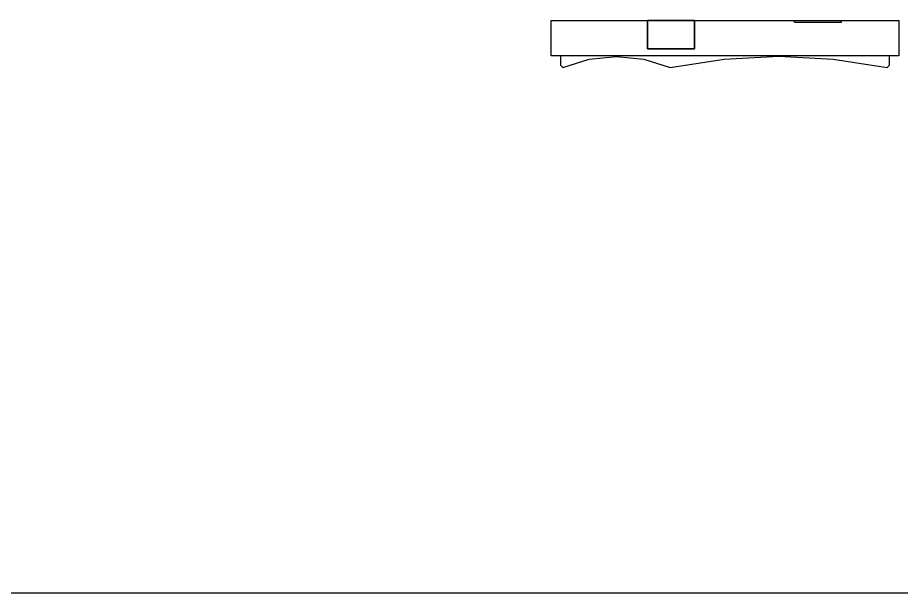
# Model space of a CAD drawing. Header units: millimetres. Extents: x 2519235 to 7246330, y 25937 to 201821.
# Drawn here: x 2742185 to 2745944, y 130776 to 133225 of the extents above; entities that cross this region are included whole.
import ezdxf

# ---------------------------------------------------------------- set-up
doc = ezdxf.new("R2010")
doc.units = ezdxf.units.MM
doc.layers.get('Defpoints').update_dxf_attribs({"color": 140})
doc.layers.add('_Wall-PRECAST', color=62, linetype='Continuous')

# ---------------------------------------------------------------- blocks, each defined once
blk = doc.blocks.new('A$C6d15e31b')
at = {"layer": '_Wall-PRECAST', "color": 1}
for p, q in [((9910, -16800), (9910, -16650)), ((9910, -16650), (11390, -16650)), ((10319.8, -16650), (10519.8, -16650)), ((10319.8, -16770), (10319.8, -16650)), ((10519.8, -16650), (10319.8, -16650)), ((10319.8, -16650), (10319.8, -16770)), ((10519.8, -16650), (10519.8, -16770)), ((10519.8, -16770), (10519.8, -16650)), ((10945, -16650), (11145, -16650)), ((10945, -16656), (10945, -16650)), ((10945, -16650), (11145, -16650)), ((10945, -16656), (10945, -16650)), ((11145, -16656), (11145, -16650)), ((11145, -16656), (11145, -16650)), ((11390, -16650), (11390, -16800)), ((10945, -16656), (11145, -16656)), ((10945, -16656), (11145, -16656)), ((11390, -16800), (9910, -16800)), ((9950, -16800), (9950, -16840)), ((10071.7, -16814.3), (10188.3, -16802.3)), ((10188.3, -16802.3), (10305, -16814.3)), ((10519.8, -16770), (10319.8, -16770)), ((10319.8, -16770), (10519.8, -16770)), ((10646.2, -16813.4), (10878.3, -16801.1)), ((10878.3, -16801.1), (11110.5, -16813.4)), ((11350, -16840), (11350, -16800)), ((9950, -16840), (9960, -16850)), ((9960, -16850), (10071.7, -16814.3)), ((10305, -16814.3), (10416.7, -16850)), ((10416.7, -16850), (10646.2, -16813.4)), ((11110.5, -16813.4), (11340, -16850)), ((11340, -16850), (11350, -16840))]:
    blk.add_line(p, q, dxfattribs=at)

msp = doc.modelspace()

# ---------------------------------------------------------------- block references
msp.add_blockref('A$C6d15e31b', (2734544.161, 149862.194))

# ---------------------------------------------------------------- next in the draw order: linework, layer by layer
at = {"layer": 'Defpoints'}
msp.add_lwpolyline([(2753544.057, 130775.682), (2714852.039, 130775.682), (2714852.039, 152975.681), (2753544.057, 152975.681)], close=True, dxfattribs=at)

doc.saveas('drawing.dxf')
